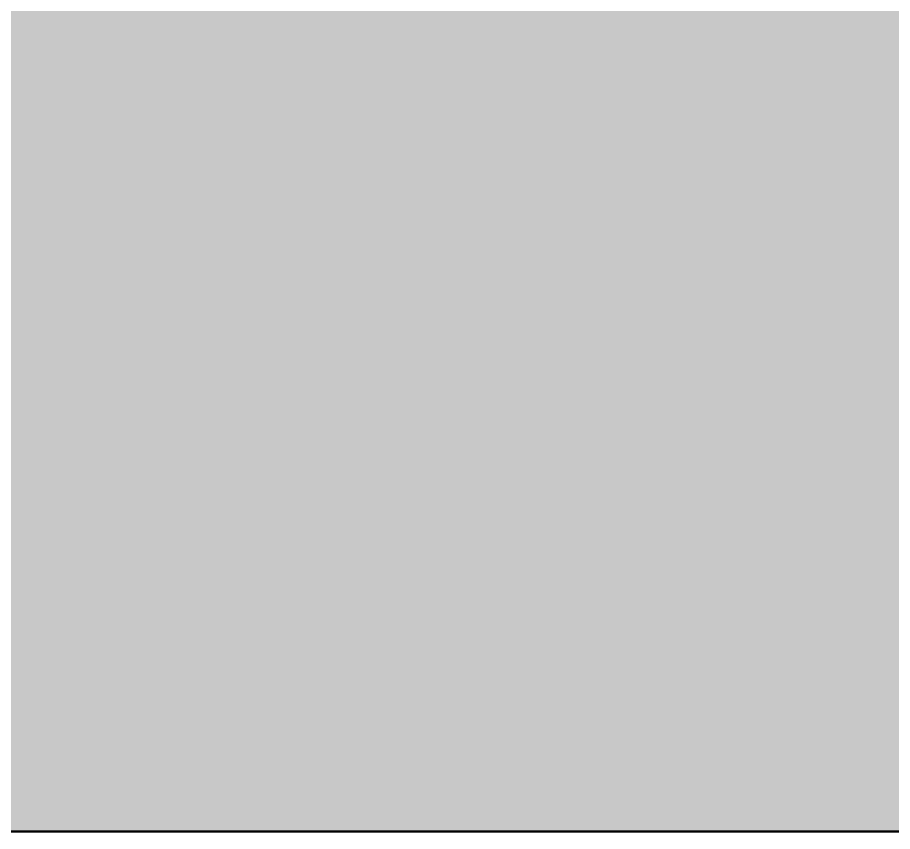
# Model space of a CAD drawing. Header units: inches. Extents: x 9594 to 15314, y -314 to 660.
# Drawn here: x 13710.595826 to 13710.59952, y 139.25 to 139.253437 of the extents above; entities that cross this region are included whole.
import ezdxf

# ---------------------------------------------------------------- set-up
doc = ezdxf.new("R2010")
doc.units = ezdxf.units.IN
doc.header["$MEASUREMENT"] = 0
doc.layers.add('A-GLAZ-CWMG', color=51, linetype='Continuous', lineweight=9)
doc.layers.add('A-GLAZ-CWMG-1', color=51, linetype='Continuous', lineweight=50)

# ---------------------------------------------------------------- blocks, each defined once
blk = doc.blocks.new('Rectangular Mullion - Stud - Base_Head-1769174-BUILDING SECTION - NORTH_SOUTH AT ELEVATOR AND COURTYARD - LOOKING EAST')
at = {"layer": 'A-GLAZ-CWMG-1'}
blk.add_line((-3409.2987367, 139.25), (-3403.7987367, 139.25), dxfattribs=at)
blk = doc.blocks.new('Rectangular Mullion - Stud - Vertical-2196328-BUILDING SECTION - NORTH_SOUTH AT ELEVATOR AND COURTYARD - LOOKING EAST')
at = {"layer": 'A-GLAZ-CWMG'}
blk.add_hatch(color=256, dxfattribs=at).paths.add_polyline_path([(-3403.7987367, 139.25), (-3403.7987367, 230.125), (-3409.2987367, 230.125), (-3409.2987367, 139.25)], flags=0)

msp = doc.modelspace()

# ---------------------------------------------------------------- block references
at = {"layer": 'A-GLAZ-CWMG'}
msp.add_blockref('Rectangular Mullion - Stud - Vertical-2196328-BUILDING SECTION - NORTH_SOUTH AT ELEVATOR AND COURTYARD - LOOKING EAST', (17119.8916425, 0), dxfattribs=at)
at = {"layer": 'A-GLAZ-CWMG-1'}
msp.add_blockref('Rectangular Mullion - Stud - Base_Head-1769174-BUILDING SECTION - NORTH_SOUTH AT ELEVATOR AND COURTYARD - LOOKING EAST', (17119.8916425, 0), dxfattribs=at)

doc.saveas('drawing.dxf')
